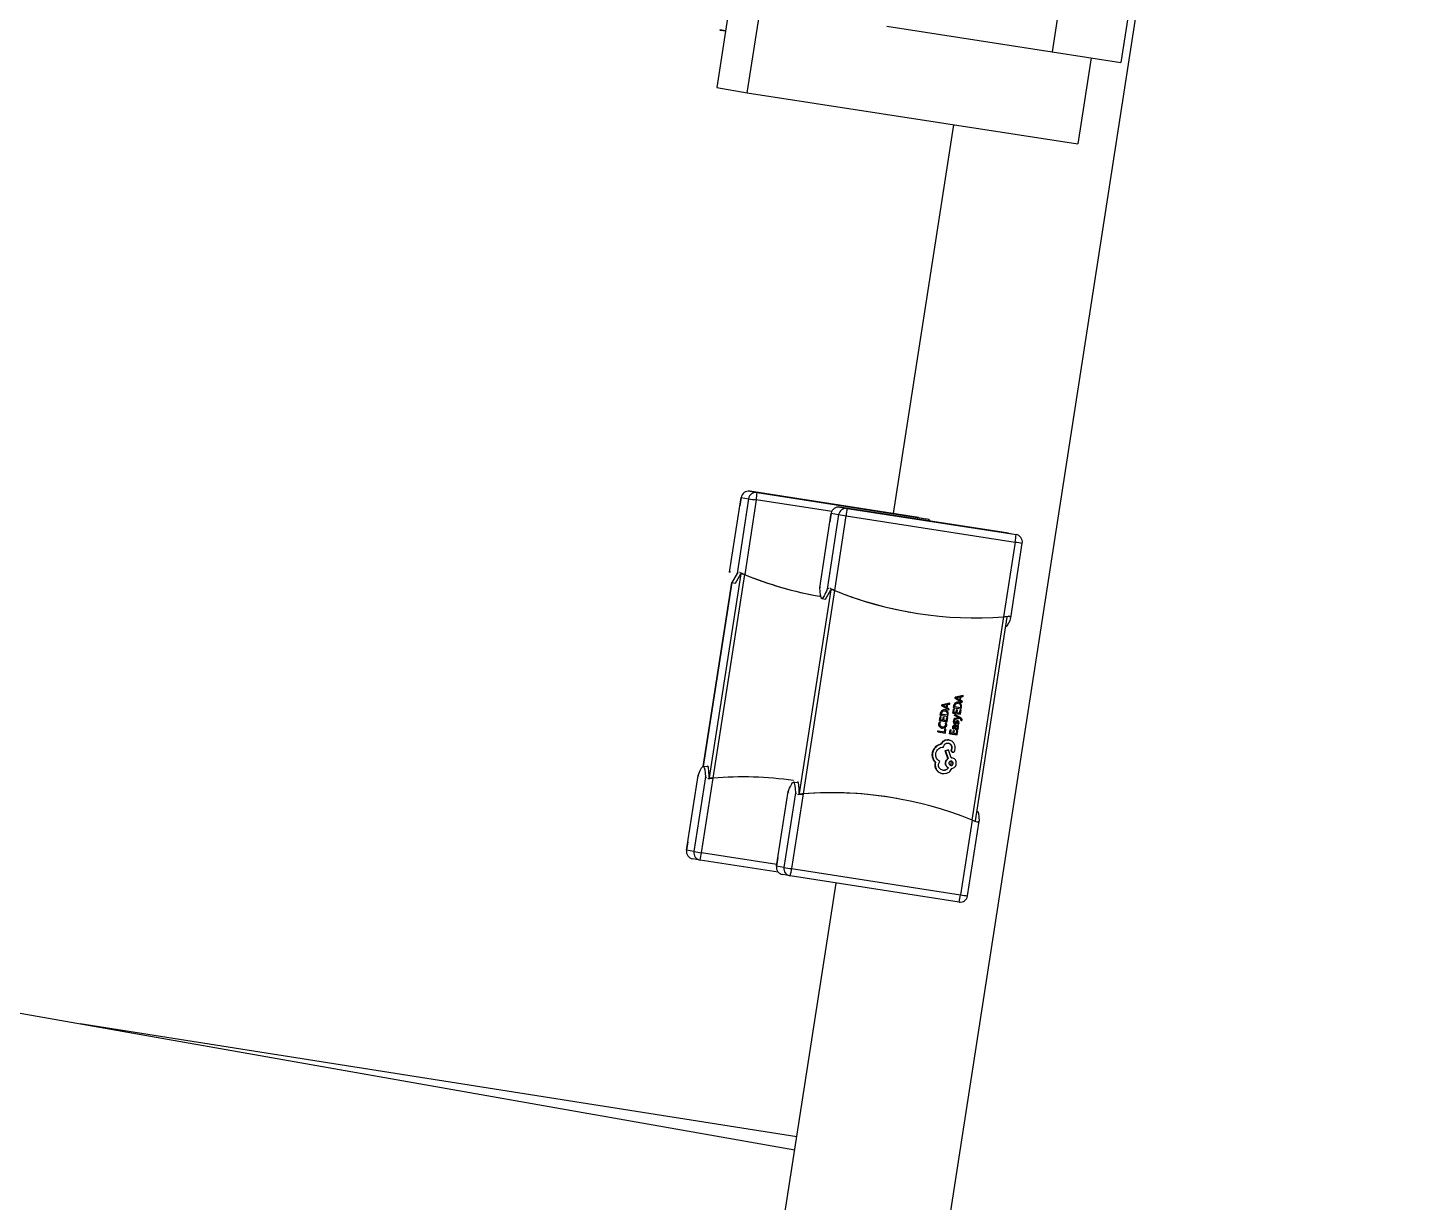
# Model space of a CAD drawing. Header units: millimetres. Extents: x -294 to 2792, y 5 to 1659.
# Drawn here: x -182.676 to -181.926, y 559.644 to 560.275 of the extents above; entities that cross this region are included whole.
import ezdxf

# ---------------------------------------------------------------- set-up
doc = ezdxf.new("R2010")
doc.units = ezdxf.units.MM
doc.layers.get('0').update_dxf_attribs({"lineweight": 18})

msp = doc.modelspace()

# ---------------------------------------------------------------- linework, layer by layer
at = {"color": 7, "linetype": 'Continuous', "lineweight": 25}
for p, q in [((-181.92598, 561.27813), (-182.37448, 558.38571)), ((-182.2894, 560.2401), (-182.2753, 560.33101)), ((-182.12085, 560.2917), (-182.12545, 560.26206)), ((-182.29974, 560.28253), (-182.30587, 560.243)), ((-182.08396, 560.28604), (-182.08856, 560.2564)), ((-182.30416, 560.27379), (-182.30117, 560.27332)), ((-182.30411, 560.2741), (-182.30112, 560.27364)), ((-182.2143, 560.27583), (-182.12545, 560.26206)), ((-182.12544, 560.26211), (-182.08856, 560.2564)), ((-182.10452, 560.25887), (-182.1117, 560.21255)), ((-182.30587, 560.243), (-182.2894, 560.2401)), ((-182.2894, 560.2401), (-182.1117, 560.21255)), ((-182.21085, 560.01383), (-182.17843, 560.2229)), ((-182.28814, 560.02581), (-182.28415, 560.02511)), ((-182.19731, 560.01174), (-182.28814, 560.02581)), ((-182.29893, 559.98232), (-182.2927, 560.02247)), ((-182.28872, 560.02177), (-182.29494, 559.98161)), ((-182.29271, 560.02248), (-182.2934, 560.01798)), ((-182.2927, 560.02247), (-182.29271, 560.02248)), ((-182.2927, 560.02247), (-182.28872, 560.02177)), ((-182.28459, 560.02113), (-182.29082, 559.98097)), ((-182.24402, 560.01484), (-182.28459, 560.02113)), ((-182.28415, 560.02511), (-182.19333, 560.01103)), ((-182.25049, 559.97378), (-182.24427, 560.01393)), ((-182.24028, 560.01323), (-182.24651, 559.97307)), ((-182.24427, 560.01393), (-182.24499, 560.00933)), ((-182.24427, 560.01393), (-182.24028, 560.01323)), ((-182.24427, 560.01393), (-182.24427, 560.01393)), ((-182.24238, 559.97243), (-182.23616, 560.01259)), ((-182.2397, 560.01727), (-182.23572, 560.01657)), ((-182.14888, 560.00319), (-182.2397, 560.01727)), ((-182.23616, 560.01259), (-182.14533, 559.99851)), ((-182.23572, 560.01657), (-182.14489, 560.00249)), ((-182.19731, 560.01174), (-182.19333, 560.01103)), ((-182.14888, 560.00319), (-182.14489, 560.00249)), ((-182.14533, 559.99851), (-182.15156, 559.95835)), ((-182.14777, 559.95781), (-182.14155, 559.99793)), ((-182.29297, 559.98131), (-182.30993, 559.87189)), ((-182.29091, 559.98099), (-182.30787, 559.87157)), ((-182.29893, 559.98232), (-182.29841, 559.98273)), ((-182.29494, 559.98161), (-182.29775, 559.97669)), ((-182.29577, 559.97638), (-182.29297, 559.98131)), ((-182.29281, 559.98177), (-182.29228, 559.98154)), ((-182.29777, 559.97674), (-182.31312, 559.87778)), ((-182.31311, 559.87785), (-182.29778, 559.97667)), ((-182.29775, 559.97666), (-182.29578, 559.97636)), ((-182.24582, 559.97345), (-182.24651, 559.97307)), ((-182.24453, 559.97277), (-182.24384, 559.973)), ((-182.24437, 559.97323), (-182.24384, 559.973)), ((-182.24453, 559.97277), (-182.2615, 559.86335)), ((-182.24247, 559.97245), (-182.25944, 559.86303)), ((-182.24931, 559.96812), (-182.24734, 559.96782)), ((-182.24734, 559.96784), (-182.24453, 559.97277)), ((-182.20196, 559.96078), (-182.20188, 559.96077)), ((-182.15165, 559.95834), (-182.16861, 559.84897)), ((-182.16672, 559.84864), (-182.14975, 559.95809)), ((-182.17768, 559.91446), (-182.1776, 559.91502)), ((-182.1739, 559.91231), (-182.17768, 559.91446)), ((-182.17768, 559.91446), (-182.17759, 559.91445)), ((-182.1776, 559.91502), (-182.17334, 559.91592)), ((-182.17751, 559.915), (-182.1776, 559.91502)), ((-182.17751, 559.915), (-182.17759, 559.91445)), ((-182.17759, 559.91445), (-182.17382, 559.91229)), ((-182.17326, 559.91591), (-182.17751, 559.915)), ((-182.17675, 559.91466), (-182.17704, 559.91463)), ((-182.17704, 559.91463), (-182.17677, 559.91452)), ((-182.17677, 559.91452), (-182.17519, 559.91366)), ((-182.17499, 559.91501), (-182.17675, 559.91466)), ((-182.17507, 559.91502), (-182.17528, 559.91367)), ((-182.17519, 559.91366), (-182.17499, 559.91501)), ((-182.17477, 559.91342), (-182.17451, 559.9151)), ((-182.17373, 559.91286), (-182.17477, 559.91342)), ((-182.17451, 559.9151), (-182.17334, 559.91534)), ((-182.17326, 559.91591), (-182.17334, 559.91592)), ((-182.17334, 559.91534), (-182.17326, 559.91591)), ((-183.60767, 559.90867), (-182.26389, 559.67173)), ((-182.18561, 559.90539), (-182.18543, 559.90653)), ((-182.18553, 559.90537), (-182.18561, 559.90539)), ((-182.18535, 559.90652), (-182.18553, 559.90537)), ((-182.18543, 559.90653), (-182.18467, 559.90797)), ((-182.18535, 559.90652), (-182.18543, 559.90653)), ((-182.18458, 559.90796), (-182.18535, 559.90652)), ((-182.18197, 559.90536), (-182.18507, 559.90584)), ((-182.18498, 559.90582), (-182.18489, 559.90643)), ((-182.18189, 559.90534), (-182.18498, 559.90582)), ((-182.18489, 559.90643), (-182.18433, 559.90753)), ((-182.18483, 559.91041), (-182.18475, 559.91097)), ((-182.18105, 559.90826), (-182.18483, 559.91041)), ((-182.18483, 559.91041), (-182.18475, 559.9104)), ((-182.18475, 559.91097), (-182.18049, 559.91188)), ((-182.18466, 559.91095), (-182.18475, 559.91097)), ((-182.18466, 559.91095), (-182.18475, 559.9104)), ((-182.18475, 559.9104), (-182.18097, 559.90825)), ((-182.18458, 559.90796), (-182.18467, 559.90797)), ((-182.18041, 559.91186), (-182.18466, 559.91095)), ((-182.18433, 559.90753), (-182.18313, 559.90779)), ((-182.1839, 559.91061), (-182.18419, 559.91058)), ((-182.18419, 559.91058), (-182.18392, 559.91047)), ((-182.18392, 559.91047), (-182.18235, 559.90961)), ((-182.18214, 559.91096), (-182.1839, 559.91061)), ((-182.18322, 559.90781), (-182.18212, 559.9072)), ((-182.18306, 559.90834), (-182.18315, 559.90836)), ((-182.18313, 559.90779), (-182.18203, 559.90718)), ((-182.18222, 559.91097), (-182.18243, 559.90963)), ((-182.18235, 559.90961), (-182.18214, 559.91096)), ((-182.18203, 559.90718), (-182.18212, 559.9072)), ((-182.18212, 559.9072), (-182.18188, 559.90594)), ((-182.18203, 559.90718), (-182.1818, 559.90592)), ((-182.18188, 559.90594), (-182.18197, 559.90536)), ((-182.18192, 559.90938), (-182.18166, 559.91105)), ((-182.18088, 559.90882), (-182.18192, 559.90938)), ((-182.1818, 559.90592), (-182.18189, 559.90534)), ((-182.1818, 559.90592), (-182.18188, 559.90594)), ((-182.18166, 559.91105), (-182.1805, 559.91129)), ((-182.18151, 559.90475), (-182.18134, 559.90586)), ((-182.18097, 559.90825), (-182.18105, 559.90826)), ((-182.18097, 559.90825), (-182.18088, 559.90882)), ((-182.1805, 559.91129), (-182.18041, 559.91186)), ((-182.18041, 559.91186), (-182.18049, 559.91188)), ((-182.17891, 559.90651), (-182.17859, 559.90858)), ((-182.17883, 559.9065), (-182.17891, 559.90651)), ((-182.17851, 559.90857), (-182.17883, 559.9065)), ((-182.17883, 559.9065), (-182.17481, 559.90588)), ((-182.17859, 559.90858), (-182.17813, 559.90851)), ((-182.17851, 559.90857), (-182.17859, 559.90858)), ((-182.17804, 559.9085), (-182.17851, 559.90857)), ((-182.17846, 559.90943), (-182.17828, 559.91058)), ((-182.17837, 559.90942), (-182.17846, 559.90943)), ((-182.1782, 559.91057), (-182.17837, 559.90942)), ((-182.17837, 559.90942), (-182.17436, 559.9088)), ((-182.17837, 559.90696), (-182.17709, 559.90676)), ((-182.17828, 559.91058), (-182.17752, 559.91202)), ((-182.1782, 559.91057), (-182.17828, 559.91058)), ((-182.17828, 559.90694), (-182.17804, 559.9085)), ((-182.177, 559.90675), (-182.17828, 559.90694)), ((-182.17743, 559.912), (-182.1782, 559.91057)), ((-182.17804, 559.9085), (-182.17813, 559.90851)), ((-182.17793, 559.90527), (-182.17785, 559.90579)), ((-182.17482, 559.9094), (-182.17792, 559.90988)), ((-182.17776, 559.90578), (-182.17785, 559.90579)), ((-182.17776, 559.90578), (-182.17784, 559.90526)), ((-182.17783, 559.90987), (-182.17774, 559.91047)), ((-182.17474, 559.90939), (-182.17783, 559.90987)), ((-182.17466, 559.90396), (-182.17776, 559.90578)), ((-182.17774, 559.91047), (-182.17718, 559.91157)), ((-182.17743, 559.912), (-182.17752, 559.91202)), ((-182.17718, 559.91157), (-182.17598, 559.91184)), ((-182.17709, 559.90676), (-182.17686, 559.9082)), ((-182.177, 559.90675), (-182.17709, 559.90676)), ((-182.17678, 559.90818), (-182.177, 559.90675)), ((-182.17686, 559.9082), (-182.1764, 559.90813)), ((-182.17678, 559.90818), (-182.17686, 559.9082)), ((-182.17632, 559.90811), (-182.17678, 559.90818)), ((-182.17663, 559.90669), (-182.17528, 559.90648)), ((-182.17654, 559.90667), (-182.17632, 559.90811)), ((-182.17519, 559.90646), (-182.17654, 559.90667)), ((-182.17632, 559.90811), (-182.1764, 559.90813)), ((-182.17607, 559.91186), (-182.17497, 559.91124)), ((-182.17591, 559.91239), (-182.176, 559.9124)), ((-182.17598, 559.91184), (-182.17488, 559.91123)), ((-182.17528, 559.90648), (-182.17502, 559.90812)), ((-182.17528, 559.90648), (-182.17519, 559.90646)), ((-182.17493, 559.90811), (-182.17519, 559.90646)), ((-182.17502, 559.90812), (-182.17456, 559.90805)), ((-182.17493, 559.90811), (-182.17502, 559.90812)), ((-182.17488, 559.91123), (-182.17497, 559.91124)), ((-182.17497, 559.91124), (-182.17473, 559.90998)), ((-182.17448, 559.90804), (-182.17493, 559.90811)), ((-182.17488, 559.91123), (-182.17465, 559.90997)), ((-182.17473, 559.90998), (-182.17482, 559.9094)), ((-182.17482, 559.9094), (-182.17474, 559.90939)), ((-182.17481, 559.90588), (-182.17448, 559.90804)), ((-182.17465, 559.90997), (-182.17474, 559.90939)), ((-182.17465, 559.90997), (-182.17473, 559.90998)), ((-182.17448, 559.90804), (-182.17456, 559.90805)), ((-182.17436, 559.9088), (-182.17419, 559.9099)), ((-182.17382, 559.91229), (-182.1739, 559.91231)), ((-182.17382, 559.91229), (-182.17373, 559.91286)), ((-182.1864, 559.90072), (-182.18609, 559.90165)), ((-182.18632, 559.9007), (-182.1864, 559.90072)), ((-182.18601, 559.90163), (-182.18632, 559.9007)), ((-182.18609, 559.90165), (-182.18555, 559.90156)), ((-182.18601, 559.90163), (-182.18609, 559.90165)), ((-182.18606, 559.90247), (-182.18574, 559.90454)), ((-182.18598, 559.90245), (-182.18606, 559.90247)), ((-182.18596, 559.89914), (-182.18604, 559.89915)), ((-182.18546, 559.90155), (-182.18601, 559.90163)), ((-182.18566, 559.90452), (-182.18598, 559.90245)), ((-182.18598, 559.90245), (-182.18196, 559.90183)), ((-182.18585, 559.90064), (-182.18546, 559.90155)), ((-182.18557, 559.89947), (-182.18585, 559.90064)), ((-182.18574, 559.90454), (-182.18528, 559.90447)), ((-182.18566, 559.90452), (-182.18574, 559.90454)), ((-182.1852, 559.90445), (-182.18566, 559.90452)), ((-182.18443, 559.89886), (-182.18557, 559.89947)), ((-182.18546, 559.90155), (-182.18555, 559.90156)), ((-182.18553, 559.90537), (-182.18151, 559.90475)), ((-182.18552, 559.90291), (-182.18424, 559.90271)), ((-182.18544, 559.9029), (-182.1852, 559.90445)), ((-182.18415, 559.9027), (-182.18544, 559.9029)), ((-182.1852, 559.90445), (-182.18528, 559.90447)), ((-182.18449, 559.89831), (-182.18457, 559.89833)), ((-182.18452, 559.89888), (-182.18331, 559.8991)), ((-182.18449, 559.89831), (-182.18295, 559.89861)), ((-182.18323, 559.89908), (-182.18443, 559.89886)), ((-182.18424, 559.90271), (-182.18401, 559.90415)), ((-182.18415, 559.9027), (-182.18424, 559.90271)), ((-182.18393, 559.90414), (-182.18415, 559.9027)), ((-182.18401, 559.90415), (-182.18355, 559.90408)), ((-182.18393, 559.90414), (-182.18401, 559.90415)), ((-182.18347, 559.90407), (-182.18393, 559.90414)), ((-182.18378, 559.90264), (-182.18243, 559.90243)), ((-182.18369, 559.90263), (-182.18347, 559.90407)), ((-182.18234, 559.90242), (-182.18369, 559.90263)), ((-182.18347, 559.90407), (-182.18355, 559.90408)), ((-182.18337, 559.89634), (-182.18312, 559.89794)), ((-182.18331, 559.8991), (-182.18273, 559.90006)), ((-182.18323, 559.89908), (-182.18331, 559.8991)), ((-182.18304, 559.89792), (-182.18329, 559.89632)), ((-182.18264, 559.90005), (-182.18323, 559.89908)), ((-182.18312, 559.89794), (-182.18267, 559.89787)), ((-182.18304, 559.89792), (-182.18312, 559.89794)), ((-182.18258, 559.89785), (-182.18304, 559.89792)), ((-182.18295, 559.89861), (-182.18219, 559.8999)), ((-182.18284, 559.90114), (-182.18234, 559.90107)), ((-182.18273, 559.90006), (-182.18284, 559.90114)), ((-182.18284, 559.90114), (-182.18275, 559.90113)), ((-182.18275, 559.90113), (-182.18264, 559.90005)), ((-182.18225, 559.90105), (-182.18275, 559.90113)), ((-182.18243, 559.90243), (-182.18217, 559.90408)), ((-182.18243, 559.90243), (-182.18234, 559.90242)), ((-182.18209, 559.90406), (-182.18234, 559.90242)), ((-182.18225, 559.90105), (-182.18234, 559.90107)), ((-182.18219, 559.8999), (-182.18225, 559.90105)), ((-182.18217, 559.90408), (-182.18171, 559.90401)), ((-182.18209, 559.90406), (-182.18217, 559.90408)), ((-182.18163, 559.90399), (-182.18209, 559.90406)), ((-182.18197, 559.90536), (-182.18189, 559.90534)), ((-182.18196, 559.90183), (-182.18163, 559.90399)), ((-182.18163, 559.90399), (-182.18171, 559.90401)), ((-182.17884, 559.8981), (-182.17895, 559.89913)), ((-182.17886, 559.89911), (-182.17895, 559.89913)), ((-182.17875, 559.89808), (-182.17884, 559.8981)), ((-182.17875, 559.89808), (-182.17826, 559.89801)), ((-182.17851, 559.90197), (-182.17828, 559.90263)), ((-182.17841, 559.90114), (-182.17851, 559.90197)), ((-182.17842, 559.90195), (-182.17851, 559.90197)), ((-182.17819, 559.90261), (-182.17842, 559.90195)), ((-182.17842, 559.90195), (-182.17832, 559.90112)), ((-182.17784, 559.90072), (-182.17841, 559.90114)), ((-182.17832, 559.90112), (-182.17841, 559.90114)), ((-182.17832, 559.90112), (-182.17776, 559.9007)), ((-182.17828, 559.90304), (-182.17819, 559.9036)), ((-182.17819, 559.90302), (-182.17828, 559.90304)), ((-182.17828, 559.90263), (-182.17779, 559.90255)), ((-182.17819, 559.90261), (-182.17828, 559.90263)), ((-182.17819, 559.9036), (-182.17592, 559.90402)), ((-182.17819, 559.90302), (-182.17515, 559.9037)), ((-182.1781, 559.90358), (-182.17819, 559.9036)), ((-182.1781, 559.90358), (-182.17819, 559.90302)), ((-182.1777, 559.90254), (-182.17819, 559.90261)), ((-182.17583, 559.904), (-182.1781, 559.90358)), ((-182.17802, 559.90184), (-182.1777, 559.90254)), ((-182.17798, 559.90143), (-182.17802, 559.90184)), ((-182.17589, 559.90415), (-182.17793, 559.90527)), ((-182.17784, 559.90526), (-182.17793, 559.90527)), ((-182.17784, 559.90526), (-182.17581, 559.90414)), ((-182.17776, 559.9007), (-182.17784, 559.90072)), ((-182.17772, 559.90123), (-182.17781, 559.90124)), ((-182.1777, 559.90254), (-182.17779, 559.90255)), ((-182.17777, 559.89862), (-182.17776, 559.89949)), ((-182.17768, 559.8986), (-182.17777, 559.89862)), ((-182.17776, 559.9007), (-182.17728, 559.90078)), ((-182.1777, 559.9), (-182.17586, 559.89971)), ((-182.17762, 559.89998), (-182.1777, 559.9)), ((-182.17767, 559.89947), (-182.17768, 559.8986)), ((-182.17577, 559.89969), (-182.17762, 559.89998)), ((-182.17753, 559.90131), (-182.1772, 559.90176)), ((-182.17744, 559.9013), (-182.17753, 559.90131)), ((-182.17712, 559.90175), (-182.17744, 559.9013)), ((-182.1773, 559.89873), (-182.17729, 559.89941)), ((-182.17729, 559.89941), (-182.17701, 559.89937)), ((-182.17728, 559.90078), (-182.17681, 559.90134)), ((-182.1772, 559.90176), (-182.17673, 559.90236)), ((-182.17712, 559.90175), (-182.1772, 559.90176)), ((-182.17664, 559.90234), (-182.17712, 559.90175)), ((-182.17681, 559.90134), (-182.17647, 559.90182)), ((-182.17673, 559.90236), (-182.17623, 559.90245)), ((-182.17664, 559.90234), (-182.17673, 559.90236)), ((-182.17614, 559.90244), (-182.17664, 559.90234)), ((-182.1765, 559.89812), (-182.17659, 559.89813)), ((-182.17647, 559.90182), (-182.17655, 559.90184)), ((-182.17646, 559.89906), (-182.17655, 559.89908)), ((-182.17631, 559.89848), (-182.1764, 559.8985)), ((-182.17637, 559.90049), (-182.17597, 559.90127)), ((-182.17628, 559.90047), (-182.17637, 559.90049)), ((-182.17588, 559.90126), (-182.17628, 559.90047)), ((-182.17628, 559.90047), (-182.17576, 559.90039)), ((-182.17614, 559.90244), (-182.17623, 559.90245)), ((-182.17557, 559.90202), (-182.17614, 559.90244)), ((-182.17592, 559.90402), (-182.17567, 559.90405)), ((-182.17567, 559.90405), (-182.17589, 559.90415)), ((-182.17581, 559.90414), (-182.17589, 559.90415)), ((-182.17577, 559.89969), (-182.17586, 559.89971)), ((-182.17585, 559.89919), (-182.17577, 559.89969)), ((-182.17558, 559.90404), (-182.17583, 559.904)), ((-182.17558, 559.90404), (-182.17581, 559.90414)), ((-182.17576, 559.90039), (-182.17548, 559.90114)), ((-182.17567, 559.90405), (-182.17558, 559.90404)), ((-182.17548, 559.90114), (-182.17557, 559.90202)), ((-182.17475, 559.90342), (-182.17524, 559.90372)), ((-182.17515, 559.9037), (-182.17467, 559.9034)), ((-182.17443, 559.90284), (-182.17475, 559.90342)), ((-182.17467, 559.9034), (-182.17475, 559.90342)), ((-182.17467, 559.9034), (-182.17434, 559.90282)), ((-182.17453, 559.90256), (-182.17443, 559.90284)), ((-182.17445, 559.90255), (-182.17453, 559.90256)), ((-182.17434, 559.90282), (-182.17445, 559.90255)), ((-182.17445, 559.90255), (-182.174, 559.90248)), ((-182.17434, 559.90282), (-182.17443, 559.90284)), ((-182.174, 559.90248), (-182.17391, 559.9028)), ((-182.18701, 559.89637), (-182.18693, 559.89689)), ((-182.18692, 559.89635), (-182.18701, 559.89637)), ((-182.18693, 559.89689), (-182.18337, 559.89634)), ((-182.18684, 559.89687), (-182.18693, 559.89689)), ((-182.18684, 559.89687), (-182.18692, 559.89635)), ((-182.18692, 559.89635), (-182.18291, 559.89573)), ((-182.18329, 559.89632), (-182.18684, 559.89687)), ((-182.18337, 559.89634), (-182.18329, 559.89632)), ((-182.18291, 559.89573), (-182.18258, 559.89785)), ((-182.18258, 559.89785), (-182.18267, 559.89787)), ((-182.18112, 559.89208), (-182.18103, 559.89207)), ((-182.18064, 559.89538), (-182.18032, 559.89745)), ((-182.18055, 559.89537), (-182.18064, 559.89538)), ((-182.18023, 559.89744), (-182.18055, 559.89537)), ((-182.18055, 559.89537), (-182.17654, 559.89474)), ((-182.18032, 559.89745), (-182.17986, 559.89738)), ((-182.18023, 559.89744), (-182.18032, 559.89745)), ((-182.17977, 559.89736), (-182.18023, 559.89744)), ((-182.1801, 559.89583), (-182.17881, 559.89563)), ((-182.18001, 559.89581), (-182.17977, 559.89736)), ((-182.17873, 559.89561), (-182.18001, 559.89581)), ((-182.17977, 559.89736), (-182.17986, 559.89738)), ((-182.17881, 559.89563), (-182.17859, 559.89707)), ((-182.17873, 559.89561), (-182.17881, 559.89563)), ((-182.1785, 559.89705), (-182.17873, 559.89561)), ((-182.17859, 559.89707), (-182.17813, 559.897)), ((-182.1785, 559.89705), (-182.17859, 559.89707)), ((-182.17804, 559.89698), (-182.1785, 559.89705)), ((-182.17835, 559.89556), (-182.177, 559.89535)), ((-182.17827, 559.89554), (-182.17804, 559.89698)), ((-182.17691, 559.89533), (-182.17827, 559.89554)), ((-182.17804, 559.89698), (-182.17813, 559.897)), ((-182.17734, 559.89764), (-182.17725, 559.89763)), ((-182.177, 559.89535), (-182.17675, 559.89699)), ((-182.177, 559.89535), (-182.17691, 559.89533)), ((-182.1769, 559.89751), (-182.17698, 559.89752)), ((-182.17666, 559.89698), (-182.17691, 559.89533)), ((-182.17675, 559.89699), (-182.17629, 559.89692)), ((-182.17666, 559.89698), (-182.17675, 559.89699)), ((-182.1762, 559.89691), (-182.17666, 559.89698)), ((-182.17654, 559.89474), (-182.1762, 559.89691)), ((-182.1762, 559.89691), (-182.17629, 559.89692)), ((-182.18979, 559.88497), (-182.18988, 559.88498)), ((-182.18779, 559.88864), (-182.1877, 559.88863)), ((-182.18521, 559.88982), (-182.1853, 559.88983)), ((-182.18389, 559.88818), (-182.18385, 559.88841)), ((-182.18294, 559.88616), (-182.18129, 559.88681)), ((-182.18154, 559.88202), (-182.18294, 559.88616)), ((-182.18286, 559.88615), (-182.18294, 559.88616)), ((-182.18121, 559.8868), (-182.18286, 559.88615)), ((-182.18286, 559.88615), (-182.18145, 559.88201)), ((-182.18121, 559.8868), (-182.18129, 559.88681)), ((-182.17971, 559.88247), (-182.18121, 559.8868)), ((-182.17971, 559.88645), (-182.17966, 559.88662)), ((-182.17962, 559.88644), (-182.17971, 559.88645)), ((-182.17966, 559.88662), (-182.17946, 559.88791)), ((-182.17957, 559.8866), (-182.17966, 559.88662)), ((-182.17957, 559.8866), (-182.17962, 559.88644)), ((-182.17937, 559.88789), (-182.17957, 559.8866)), ((-182.17937, 559.88789), (-182.17946, 559.88791)), ((-182.17786, 559.88611), (-182.1776, 559.88779)), ((-182.31111, 559.87754), (-182.31309, 559.87785)), ((-182.18824, 559.87993), (-182.1893, 559.88138)), ((-182.18921, 559.88137), (-182.1893, 559.88138)), ((-182.18921, 559.88137), (-182.18815, 559.87992)), ((-182.18839, 559.87928), (-182.18824, 559.87993)), ((-182.18831, 559.87927), (-182.18839, 559.87928)), ((-182.18815, 559.87992), (-182.18831, 559.87927)), ((-182.18815, 559.87992), (-182.18824, 559.87993)), ((-182.18745, 559.87577), (-182.18753, 559.87578)), ((-182.18659, 559.87903), (-182.18593, 559.88048)), ((-182.17976, 559.88067), (-182.18011, 559.87844)), ((-182.1798, 559.88249), (-182.17951, 559.88244)), ((-182.17943, 559.88243), (-182.17971, 559.88247)), ((-182.17943, 559.88243), (-182.17951, 559.88244)), ((-182.17873, 559.87936), (-182.17882, 559.87938)), ((-182.32212, 559.83274), (-182.3159, 559.8729)), ((-182.31191, 559.8722), (-182.31814, 559.83204)), ((-182.31553, 559.87236), (-182.3159, 559.8729)), ((-182.31401, 559.8314), (-182.30779, 559.87155)), ((-182.30935, 559.87145), (-182.30992, 559.8714)), ((-182.26268, 559.869), (-182.26465, 559.86931)), ((-182.1844, 559.87392), (-182.18449, 559.87393)), ((-182.27369, 559.8242), (-182.26746, 559.86436)), ((-182.26347, 559.86366), (-182.2697, 559.8235)), ((-182.25935, 559.86301), (-182.26558, 559.82286)), ((-182.26347, 559.86366), (-182.26293, 559.86308)), ((-182.26091, 559.86291), (-182.26149, 559.86286)), ((-182.20903, 559.8606), (-182.20912, 559.86061)), ((-182.16852, 559.84893), (-182.17475, 559.80878)), ((-182.17097, 559.80819), (-182.16475, 559.84831)), ((-182.32143, 559.83723), (-182.32213, 559.83274)), ((-182.32213, 559.83274), (-182.32212, 559.83274)), ((-182.31814, 559.83204), (-182.32212, 559.83274)), ((-182.27355, 559.82512), (-182.31401, 559.8314)), ((-182.3148, 559.82747), (-182.31879, 559.82818)), ((-182.27275, 559.82096), (-182.3148, 559.82747)), ((-182.27298, 559.82881), (-182.27369, 559.8242)), ((-182.2697, 559.8235), (-182.27369, 559.8242)), ((-182.27369, 559.8242), (-182.27369, 559.8242)), ((-182.26558, 559.82286), (-182.17475, 559.80878)), ((-182.26636, 559.81893), (-182.27035, 559.81964)), ((-182.17554, 559.80485), (-182.26636, 559.81893)), ((-182.31036, 559.37203), (-182.24166, 559.8151)), ((-182.64821, 559.7395), (-182.2628, 559.67877))]:
    msp.add_line(p, q, dxfattribs=at)
for points in [[(-182.17692, 559.89934), (-182.17667, 559.89921), (-182.17655, 559.89908)], [(-182.16593, 559.854), (-182.16592, 559.854), (-182.16547, 559.85358), (-182.16512, 559.8525), (-182.16488, 559.85075), (-182.16475, 559.84835)]]:
    msp.add_lwpolyline(points, dxfattribs=at)
for centre, radius, start, end in [((-182.28875, 560.02186), 0.004, 81.18584, 171.18584), ((-182.28476, 560.02116), 0.004, 81.21631, 171.21319), ((-182.0896, 561.28533), 1.27915, 261.04459, 261.23147), ((-182.30711, 560.02563), 0.02296, 348.69583, 358.70984), ((-182.24032, 560.01332), 0.004, 81.18584, 171.18584), ((-182.23633, 560.01262), 0.004, 81.21631, 171.21319), ((-182.04116, 561.27679), 1.27915, 261.04459, 261.23147), ((-182.25867, 560.01709), 0.02296, 348.69583, 358.70984), ((-182.19673, 560.01068), 0.00342, 350.1539, 5.98772), ((-182.19394, 560.00708), 0.004, 41.18652, 81.18586), ((-182.16784, 560.00301), 0.02296, 348.69583, 358.70984), ((-181.99102, 560.98742), 1.00088, 261.13099, 261.34989), ((-182.1455, 559.99854), 0.004, 351.18587, 81.18587), ((-182.21574, 560.16591), 0.19962, 247.87837, 259.99991), ((-182.21565, 560.1659), 0.19962, 247.87837, 259.99991), ((-182.1673, 560.15737), 0.19962, 247.87837, 259.99991), ((-182.16721, 560.15735), 0.19962, 247.87837, 274.49794), ((-182.15521, 559.95871), 0.00749, 308.11439, 352.75203), ((-182.17993, 559.87955), 0.00113, 351.09102, 78.55124), ((-182.29213, 559.67254), 0.19963, 82.05136, 94.49776), ((-182.24378, 559.66402), 0.19962, 80.00017, 94.4978), ((-182.2437, 559.66401), 0.19962, 67.87837, 94.49794), ((-182.31817, 559.83213), 0.004, 171.18587, 261.18587), ((-182.31419, 559.83142), 0.004, 171.15773, 261.16079), ((-182.11902, 561.0956), 1.27915, 261.04459, 261.23147), ((-182.33668, 559.8339), 0.02281, 343.63292, 353.69567), ((-182.26974, 559.82359), 0.004, 171.18587, 261.18587), ((-182.26575, 559.82288), 0.004, 171.15773, 261.16079), ((-182.07058, 561.08706), 1.27915, 261.04459, 261.23147), ((-182.28825, 559.82536), 0.02281, 343.63292, 353.69567), ((-182.19742, 559.81128), 0.02281, 343.63292, 353.69567), ((-182.17492, 559.80881), 0.004, 261.18584, 351.18584), ((-182.02044, 560.79769), 1.00088, 261.13099, 261.34989)]:
    msp.add_arc(centre, radius, start, end, dxfattribs=at)
for points in [[(-182.29494, 559.98161), (-182.29489, 559.98169), (-182.29479, 559.98183), (-182.29443, 559.98194), (-182.29425, 559.98199)], [(-182.29228, 559.98154), (-182.29237, 559.98153), (-182.29256, 559.9815), (-182.29277, 559.98145), (-182.29292, 559.98138), (-182.29295, 559.98133), (-182.29297, 559.98131)], [(-182.24998, 559.97419), (-182.25013, 559.97413), (-182.25043, 559.97401), (-182.25047, 559.97385), (-182.25049, 559.97378)], [(-182.24651, 559.97307), (-182.24758, 559.97054), (-182.24973, 559.96548), (-182.25024, 559.97101), (-182.25049, 559.97378)], [(-182.18103, 559.89207), (-182.18079, 559.89202), (-182.18029, 559.89191), (-182.17961, 559.89159), (-182.17898, 559.89116), (-182.17865, 559.89078), (-182.17848, 559.89059)], [(-182.3159, 559.8729), (-182.31482, 559.87543), (-182.31267, 559.8805), (-182.31216, 559.87496), (-182.31191, 559.8722)], [(-182.17873, 559.87936), (-182.17873, 559.87951), (-182.17872, 559.87981), (-182.17892, 559.88022), (-182.17925, 559.88052), (-182.17967, 559.88068), (-182.18012, 559.88066), (-182.18053, 559.88047), (-182.18084, 559.88014), (-182.18092, 559.87985), (-182.18096, 559.87971)], [(-182.31137, 559.87162), (-182.31152, 559.87173), (-182.31183, 559.87194), (-182.31188, 559.87211), (-182.31191, 559.8722)], [(-182.30993, 559.87189), (-182.30993, 559.87186), (-182.30991, 559.8718), (-182.30979, 559.8717), (-182.30961, 559.87158), (-182.30943, 559.8715), (-182.30935, 559.87145)], [(-182.26746, 559.86436), (-182.26638, 559.86689), (-182.26423, 559.87196), (-182.26373, 559.86642), (-182.26347, 559.86366)], [(-182.1811, 559.87464), (-182.18162, 559.87437), (-182.18265, 559.87382), (-182.18382, 559.87389), (-182.1844, 559.87392)], [(-182.26746, 559.86436), (-182.26746, 559.86428), (-182.26747, 559.86412), (-182.26722, 559.86392), (-182.26709, 559.86381)]]:
    msp.add_open_spline(points, degree=3, dxfattribs=at)
for points, knots in [([(-182.29082, 559.98097), (-182.29126, 559.98115), (-182.29214, 559.98151), (-182.29303, 559.98188), (-182.29345, 559.98205), (-182.29353, 559.98208)], [0, 0, 0, 0, 0.001308463, 0.00261737, 0.002929484, 0.002929484, 0.002929484, 0.002929484]), ([(-182.29228, 559.98154), (-182.2921, 559.98147), (-182.29175, 559.98133), (-182.29125, 559.98113), (-182.29097, 559.98101), (-182.29091, 559.98099)], [0, 0, 0, 0, 0.000642398, 0.001284373, 0.001478257, 0.001478257, 0.001478257, 0.001478257]), ([(-182.24238, 559.97243), (-182.24282, 559.97261), (-182.2437, 559.97297), (-182.2446, 559.97334), (-182.24501, 559.97351), (-182.24509, 559.97354)], [0, 0, 0, 0, 0.001308463, 0.00261737, 0.002929484, 0.002929484, 0.002929484, 0.002929484]), ([(-182.24384, 559.973), (-182.24367, 559.97293), (-182.24331, 559.97279), (-182.24281, 559.97259), (-182.24254, 559.97247), (-182.24247, 559.97245)], [0, 0, 0, 0, 0.000642385, 0.001284346, 0.001478357, 0.001478357, 0.001478357, 0.001478357]), ([(-182.15156, 559.95835), (-182.15109, 559.95839), (-182.15015, 559.95847), (-182.14923, 559.95855), (-182.14882, 559.9586), (-182.14874, 559.95861)], [0, 0, 0, 0, 0.001264849, 0.002530127, 0.002831837, 0.002831837, 0.002831837, 0.002831837]), ([(-182.14778, 559.95777), (-182.14779, 559.95788), (-182.14781, 559.9581), (-182.14827, 559.95841), (-182.14862, 559.95857), (-182.14869, 559.9586)], [0, 0, 0, 0, 0.000600958, 0.001202119, 0.001345469, 0.001345469, 0.001345469, 0.001345469]), ([(-182.18467, 559.90797), (-182.18444, 559.90811), (-182.18397, 559.90839), (-182.18343, 559.90837), (-182.18315, 559.90836)], [0, 0, 0, 0, 0.000796324, 0.001634034, 0.001634034, 0.001634034, 0.001634034]), ([(-182.18306, 559.90834), (-182.18334, 559.90835), (-182.18388, 559.90837), (-182.18435, 559.90809), (-182.18458, 559.90796)], [0, 0, 0, 0, 0.00083771, 0.001634034, 0.001634034, 0.001634034, 0.001634034]), ([(-182.18166, 559.9075), (-182.18185, 559.9077), (-182.18223, 559.90812), (-182.18278, 559.90827), (-182.18306, 559.90834)], [0, 0, 0, 0, 0.000824027, 0.001698889, 0.001698889, 0.001698889, 0.001698889]), ([(-182.18134, 559.90586), (-182.18132, 559.90615), (-182.18129, 559.90673), (-182.18154, 559.90725), (-182.18166, 559.9075)], [0, 0, 0, 0, 0.000897569, 0.001733201, 0.001733201, 0.001733201, 0.001733201]), ([(-182.17752, 559.91202), (-182.17729, 559.91215), (-182.17682, 559.91243), (-182.17628, 559.91241), (-182.176, 559.9124)], [0, 0, 0, 0, 0.000796324, 0.001634034, 0.001634034, 0.001634034, 0.001634034]), ([(-182.17591, 559.91239), (-182.17619, 559.9124), (-182.17673, 559.91242), (-182.1772, 559.91214), (-182.17743, 559.912)], [0, 0, 0, 0, 0.00083771, 0.001634034, 0.001634034, 0.001634034, 0.001634034]), ([(-182.17451, 559.91155), (-182.1747, 559.91175), (-182.17508, 559.91216), (-182.17563, 559.91231), (-182.17591, 559.91239)], [0, 0, 0, 0, 0.000824027, 0.001698889, 0.001698889, 0.001698889, 0.001698889]), ([(-182.17419, 559.9099), (-182.17417, 559.9102), (-182.17414, 559.91078), (-182.17439, 559.9113), (-182.17451, 559.91155)], [0, 0, 0, 0, 0.000897569, 0.001733201, 0.001733201, 0.001733201, 0.001733201]), ([(-182.18604, 559.89915), (-182.18617, 559.89939), (-182.18644, 559.89988), (-182.18642, 559.90044), (-182.1864, 559.90072)], [0, 0, 0, 0, 0.000818616, 0.001669027, 0.001669027, 0.001669027, 0.001669027]), ([(-182.18632, 559.9007), (-182.18633, 559.90042), (-182.18635, 559.89987), (-182.18609, 559.89938), (-182.18596, 559.89914)], [0, 0, 0, 0, 0.000850411, 0.001669027, 0.001669027, 0.001669027, 0.001669027]), ([(-182.18457, 559.89833), (-182.18486, 559.89841), (-182.18543, 559.89855), (-182.18584, 559.89896), (-182.18604, 559.89915)], [0, 0, 0, 0, 0.000905729, 0.001743552, 0.001743552, 0.001743552, 0.001743552]), ([(-182.18596, 559.89914), (-182.18576, 559.89894), (-182.18534, 559.89854), (-182.18478, 559.89839), (-182.18449, 559.89831)], [0, 0, 0, 0, 0.000837823, 0.001743552, 0.001743552, 0.001743552, 0.001743552]), ([(-182.17895, 559.89913), (-182.17891, 559.89927), (-182.17885, 559.89948), (-182.17868, 559.8997), (-182.17853, 559.89983), (-182.17836, 559.89992), (-182.17808, 559.90001), (-182.17786, 559.9), (-182.1777, 559.9)], [0, 0, 0, 0, 0.00044897, 0.000648139, 0.000840296, 0.001034475, 0.001239443, 0.001708829, 0.001708829, 0.001708829, 0.001708829]), ([(-182.17886, 559.89911), (-182.17887, 559.89906), (-182.17888, 559.89897), (-182.17889, 559.89883), (-182.17889, 559.89869), (-182.17888, 559.89854), (-182.17886, 559.8984), (-182.17882, 559.89825), (-182.17878, 559.89814), (-182.17875, 559.89808)], [0, 0, 0, 0, 0.000142129, 0.00028427, 0.000426424, 0.000568591, 0.00071077, 0.000852956, 0.001050915, 0.001050915, 0.001050915, 0.001050915]), ([(-182.17762, 559.89998), (-182.17771, 559.89999), (-182.17787, 559.90001), (-182.17814, 559.89999), (-182.17837, 559.89992), (-182.17857, 559.89978), (-182.17869, 559.89963), (-182.17881, 559.8994), (-182.17884, 559.89923), (-182.17886, 559.89911)], [0, 0, 0, 0, 0.000288032, 0.000493097, 0.000824077, 0.000976788, 0.001244415, 0.001383043, 0.00175722, 0.00175722, 0.00175722, 0.00175722]), ([(-182.17826, 559.89801), (-182.17828, 559.89805), (-182.17833, 559.89813), (-182.17838, 559.89825), (-182.17843, 559.89839), (-182.17846, 559.89852), (-182.17848, 559.89866), (-182.17848, 559.89882), (-182.17847, 559.89893), (-182.17846, 559.899)], [0, 0, 0, 0, 0.00013889, 0.0002778, 0.00041673, 0.000555678, 0.000694636, 0.000833595, 0.001037053, 0.001037053, 0.001037053, 0.001037053]), ([(-182.17846, 559.899), (-182.17845, 559.89907), (-182.17843, 559.89917), (-182.17835, 559.89931), (-182.17827, 559.89938), (-182.17815, 559.89945), (-182.17803, 559.89948), (-182.17785, 559.89949), (-182.17774, 559.89948), (-182.17767, 559.89947)], [0, 0, 0, 0, 0.000227028, 0.000306076, 0.000461997, 0.000538059, 0.000735886, 0.000838403, 0.001062118, 0.001062118, 0.001062118, 0.001062118]), ([(-182.17772, 559.90123), (-182.17775, 559.90124), (-182.1778, 559.90125), (-182.17788, 559.90129), (-182.17794, 559.90135), (-182.17796, 559.9014), (-182.17798, 559.90143)], [0, 0, 0, 0, 0.0000851274, 0.0001663381, 0.0002491802, 0.0003388993, 0.0003388993, 0.0003388993, 0.0003388993]), ([(-182.17781, 559.90124), (-182.17776, 559.90124), (-182.17768, 559.90124), (-182.17758, 559.90127), (-182.17754, 559.9013), (-182.17753, 559.90131)], [0, 0, 0, 0, 0.0001586259, 0.0002313339, 0.0003044383, 0.0003044383, 0.0003044383, 0.0003044383]), ([(-182.17698, 559.89752), (-182.1771, 559.89756), (-182.17732, 559.89764), (-182.17758, 559.89789), (-182.17773, 559.89823), (-182.17776, 559.89848), (-182.17777, 559.89862)], [0, 0, 0, 0, 0.000368499, 0.000709021, 0.00106686, 0.001481674, 0.001481674, 0.001481674, 0.001481674]), ([(-182.17744, 559.9013), (-182.17746, 559.90128), (-182.1775, 559.90126), (-182.17759, 559.90122), (-182.17767, 559.90123), (-182.17772, 559.90123)], [0, 0, 0, 0, 0.0000731044, 0.0001458124, 0.0003044383, 0.0003044383, 0.0003044383, 0.0003044383]), ([(-182.17768, 559.8986), (-182.17768, 559.89852), (-182.17768, 559.89838), (-182.17765, 559.8982), (-182.17761, 559.89806), (-182.17754, 559.8979), (-182.17743, 559.89775), (-182.17728, 559.89764), (-182.17712, 559.89755), (-182.17699, 559.89753), (-182.1769, 559.89751)], [0, 0, 0, 0, 0.000245901, 0.000438126, 0.000534121, 0.000690742, 0.000964484, 0.001095815, 0.001227068, 0.001510807, 0.001510807, 0.001510807, 0.001510807]), ([(-182.1772, 559.89821), (-182.17721, 559.89824), (-182.17724, 559.89827), (-182.17726, 559.89834), (-182.17728, 559.8984), (-182.17729, 559.89847), (-182.1773, 559.89854), (-182.1773, 559.89862), (-182.1773, 559.89869), (-182.1773, 559.89873)], [0, 0, 0, 0, 0.0000827079, 0.0001238369, 0.0002061876, 0.0002884579, 0.00032956, 0.0004117842, 0.0005324201, 0.0005324201, 0.0005324201, 0.0005324201]), ([(-182.17686, 559.89802), (-182.17689, 559.89803), (-182.17694, 559.89804), (-182.17701, 559.89806), (-182.17705, 559.89808), (-182.1771, 559.89811), (-182.17713, 559.89814), (-182.17717, 559.89817), (-182.17719, 559.8982), (-182.1772, 559.89821)], [0, 0, 0, 0, 0.0001031706, 0.0001546808, 0.0002062054, 0.0002577455, 0.0003092993, 0.0003350424, 0.0004033746, 0.0004033746, 0.0004033746, 0.0004033746]), ([(-182.17701, 559.89937), (-182.17698, 559.89937), (-182.17692, 559.89936), (-182.17684, 559.89933), (-182.17675, 559.8993), (-182.17667, 559.89926), (-182.1766, 559.8992), (-182.17652, 559.89914), (-182.17648, 559.89909), (-182.17646, 559.89906)], [0, 0, 0, 0, 0.0000898475, 0.0001797149, 0.0002696041, 0.000359514, 0.0004494385, 0.0005478733, 0.0006478991, 0.0006478991, 0.0006478991, 0.0006478991]), ([(-182.17659, 559.89813), (-182.17661, 559.89811), (-182.17668, 559.89807), (-182.1768, 559.89803), (-182.1769, 559.89803), (-182.17694, 559.89804)], [0, 0, 0, 0, 0.0001032152, 0.0002421239, 0.0003855447, 0.0003855447, 0.0003855447, 0.0003855447]), ([(-182.1765, 559.89812), (-182.17651, 559.89811), (-182.17654, 559.89809), (-182.17658, 559.89806), (-182.17663, 559.89804), (-182.17668, 559.89803), (-182.17673, 559.89802), (-182.17679, 559.89802), (-182.17683, 559.89802), (-182.17686, 559.89802)], [0, 0, 0, 0, 0.000050788, 0.0001015912, 0.0001524059, 0.0002032236, 0.0002540348, 0.0003048328, 0.0003822864, 0.0003822864, 0.0003822864, 0.0003822864]), ([(-182.1764, 559.8985), (-182.17641, 559.89846), (-182.17643, 559.89835), (-182.17649, 559.89822), (-182.17656, 559.89816), (-182.17659, 559.89813)], [0, 0, 0, 0, 0.0001206089, 0.0003219798, 0.0004238051, 0.0004238051, 0.0004238051, 0.0004238051]), ([(-182.17626, 559.90193), (-182.17629, 559.90193), (-182.17634, 559.90194), (-182.17642, 559.90192), (-182.17649, 559.90189), (-182.17653, 559.90186), (-182.17655, 559.90184)], [0, 0, 0, 0, 0.0000824954, 0.0001601217, 0.0002377481, 0.0003202441, 0.0003202441, 0.0003202441, 0.0003202441]), ([(-182.17655, 559.89908), (-182.17651, 559.89903), (-182.17644, 559.89892), (-182.17638, 559.89872), (-182.17639, 559.89857), (-182.1764, 559.8985)], [0, 0, 0, 0, 0.0001708875, 0.0004044414, 0.0006267087, 0.0006267087, 0.0006267087, 0.0006267087]), ([(-182.17631, 559.89848), (-182.17631, 559.89846), (-182.17632, 559.89842), (-182.17634, 559.89837), (-182.17636, 559.89831), (-182.17638, 559.89826), (-182.17642, 559.89821), (-182.17645, 559.89816), (-182.17648, 559.89813), (-182.1765, 559.89812)], [0, 0, 0, 0, 0.0000595271, 0.0001190663, 0.0001786205, 0.0002381926, 0.0002977826, 0.0003586005, 0.000420436, 0.000420436, 0.000420436, 0.000420436]), ([(-182.17647, 559.90182), (-182.17645, 559.90184), (-182.17641, 559.90188), (-182.17633, 559.90191), (-182.17625, 559.90192), (-182.1762, 559.90191), (-182.17617, 559.90191)], [0, 0, 0, 0, 0.000082496, 0.0001601225, 0.0002377487, 0.0003202441, 0.0003202441, 0.0003202441, 0.0003202441]), ([(-182.17646, 559.89906), (-182.17644, 559.89904), (-182.17641, 559.899), (-182.17637, 559.89892), (-182.17634, 559.89885), (-182.17631, 559.89876), (-182.1763, 559.89868), (-182.1763, 559.89859), (-182.17631, 559.89852), (-182.17631, 559.89848)], [0, 0, 0, 0, 0.000084118, 0.0001682586, 0.0002524153, 0.000336576, 0.0004207273, 0.0005048589, 0.0006215839, 0.0006215839, 0.0006215839, 0.0006215839]), ([(-182.17597, 559.90127), (-182.17596, 559.90135), (-182.17596, 559.90149), (-182.17601, 559.90168), (-182.17611, 559.90184), (-182.17621, 559.9019), (-182.17626, 559.90193)], [0, 0, 0, 0, 0.0002304088, 0.0004247696, 0.0005994, 0.0007761685, 0.0007761685, 0.0007761685, 0.0007761685]), ([(-182.17625, 559.89766), (-182.17622, 559.89768), (-182.17617, 559.89772), (-182.17611, 559.8978), (-182.17605, 559.89789), (-182.17601, 559.89798), (-182.17597, 559.89807), (-182.17594, 559.89818), (-182.17593, 559.89825), (-182.17592, 559.89829)], [0, 0, 0, 0, 0.0001010239, 0.0002020467, 0.0003030512, 0.0004040269, 0.0005049714, 0.0006158335, 0.0007275316, 0.0007275316, 0.0007275316, 0.0007275316]), ([(-182.17617, 559.90191), (-182.17612, 559.90188), (-182.17602, 559.90182), (-182.17592, 559.90167), (-182.17587, 559.90147), (-182.17588, 559.90133), (-182.17588, 559.90126)], [0, 0, 0, 0, 0.0001767685, 0.0003513988, 0.0005457597, 0.0007761685, 0.0007761685, 0.0007761685, 0.0007761685]), ([(-182.17592, 559.89829), (-182.17591, 559.89834), (-182.1759, 559.89846), (-182.17591, 559.89862), (-182.17595, 559.89878), (-182.17601, 559.89891), (-182.17608, 559.89903), (-182.17614, 559.89909), (-182.17617, 559.89913)], [0, 0, 0, 0, 0.0001746903, 0.0003429694, 0.0004954242, 0.0006459213, 0.0007787114, 0.0009139519, 0.0009139519, 0.0009139519, 0.0009139519]), ([(-182.17391, 559.9028), (-182.17391, 559.90291), (-182.17393, 559.90313), (-182.17408, 559.90344), (-182.17433, 559.90373), (-182.17455, 559.90388), (-182.17466, 559.90396)], [0, 0, 0, 0, 0.000328595, 0.000664968, 0.001038344, 0.001470509, 0.001470509, 0.001470509, 0.001470509]), ([(-182.1853, 559.88983), (-182.18506, 559.89021), (-182.1846, 559.89093), (-182.18359, 559.89171), (-182.1824, 559.89212), (-182.18156, 559.8921), (-182.18112, 559.89208)], [0, 0, 0, 0, 0.001351097, 0.002574005, 0.003788836, 0.00511789, 0.00511789, 0.00511789, 0.00511789]), ([(-182.18103, 559.89207), (-182.18147, 559.89208), (-182.18231, 559.89211), (-182.18351, 559.89169), (-182.18452, 559.89092), (-182.18497, 559.8902), (-182.18521, 559.88982)], [0, 0, 0, 0, 0.001329055, 0.002543885, 0.003766793, 0.00511789, 0.00511789, 0.00511789, 0.00511789]), ([(-182.1776, 559.88779), (-182.17762, 559.88829), (-182.17767, 559.88931), (-182.17821, 559.89016), (-182.17848, 559.89059)], [0, 0, 0, 0, 0.001511493, 0.003038533, 0.003038533, 0.003038533, 0.003038533]), ([(-182.1769, 559.89751), (-182.17684, 559.8975), (-182.17676, 559.89749), (-182.17665, 559.8975), (-182.17658, 559.8975), (-182.17649, 559.89753), (-182.1764, 559.89756), (-182.17632, 559.8976), (-182.17627, 559.89764), (-182.17625, 559.89766)], [0, 0, 0, 0, 0.0001820971, 0.0002274813, 0.0003183544, 0.0004092542, 0.0005001718, 0.0005930851, 0.0006875208, 0.0006875208, 0.0006875208, 0.0006875208]), ([(-182.1893, 559.88138), (-182.18953, 559.88197), (-182.18999, 559.88312), (-182.18991, 559.88437), (-182.18988, 559.88498)], [0, 0, 0, 0, 0.001880791, 0.003737075, 0.003737075, 0.003737075, 0.003737075]), ([(-182.18988, 559.88498), (-182.18969, 559.88568), (-182.18931, 559.88707), (-182.1883, 559.88812), (-182.18779, 559.88864)], [0, 0, 0, 0, 0.002150532, 0.004347639, 0.004347639, 0.004347639, 0.004347639]), ([(-182.18979, 559.88497), (-182.18983, 559.88435), (-182.1899, 559.88311), (-182.18944, 559.88195), (-182.18921, 559.88137)], [0, 0, 0, 0, 0.001856284, 0.003737075, 0.003737075, 0.003737075, 0.003737075]), ([(-182.1877, 559.88863), (-182.18821, 559.8881), (-182.18922, 559.88706), (-182.1896, 559.88566), (-182.18979, 559.88497)], [0, 0, 0, 0, 0.002197107, 0.004347639, 0.004347639, 0.004347639, 0.004347639]), ([(-182.18593, 559.88048), (-182.1863, 559.88072), (-182.187, 559.8812), (-182.18775, 559.88223), (-182.18813, 559.88344), (-182.1881, 559.88429), (-182.18807, 559.88473)], [0, 0, 0, 0, 0.001340766, 0.002563451, 0.003787378, 0.005131539, 0.005131539, 0.005131539, 0.005131539]), ([(-182.18807, 559.88473), (-182.18793, 559.88524), (-182.18766, 559.8862), (-182.18672, 559.88736), (-182.18541, 559.88806), (-182.18441, 559.88814), (-182.18389, 559.88818)], [0, 0, 0, 0, 0.001608785, 0.003017945, 0.004427215, 0.006036291, 0.006036291, 0.006036291, 0.006036291]), ([(-182.18779, 559.88864), (-182.1874, 559.88891), (-182.18664, 559.88945), (-182.18574, 559.88971), (-182.1853, 559.88983)], [0, 0, 0, 0, 0.00142882, 0.002804433, 0.002804433, 0.002804433, 0.002804433]), ([(-182.18521, 559.88982), (-182.18565, 559.88969), (-182.18655, 559.88944), (-182.18731, 559.8889), (-182.1877, 559.88863)], [0, 0, 0, 0, 0.001375613, 0.002804433, 0.002804433, 0.002804433, 0.002804433]), ([(-182.18385, 559.88841), (-182.18376, 559.88872), (-182.18364, 559.88917), (-182.18329, 559.88966), (-182.18299, 559.88994), (-182.18264, 559.89014), (-182.18206, 559.89032), (-182.1816, 559.8903), (-182.18128, 559.89029)], [0, 0, 0, 0, 0.000969106, 0.001393618, 0.001798636, 0.002203654, 0.002628167, 0.003597272, 0.003597272, 0.003597272, 0.003597272]), ([(-182.17946, 559.88791), (-182.17947, 559.88821), (-182.17948, 559.88878), (-182.17986, 559.88954), (-182.18052, 559.89008), (-182.18107, 559.89023), (-182.18136, 559.89031)], [0, 0, 0, 0, 0.00092198, 0.001720738, 0.002522249, 0.003451367, 0.003451367, 0.003451367, 0.003451367]), ([(-182.18128, 559.89029), (-182.18098, 559.89021), (-182.18043, 559.89006), (-182.17977, 559.88952), (-182.1794, 559.88876), (-182.17938, 559.88819), (-182.17937, 559.88789)], [0, 0, 0, 0, 0.000929118, 0.001730628, 0.002529386, 0.003451367, 0.003451367, 0.003451367, 0.003451367]), ([(-182.17896, 559.88543), (-182.17908, 559.88547), (-182.17929, 559.88555), (-182.17954, 559.88579), (-182.17969, 559.8861), (-182.1797, 559.88633), (-182.17971, 559.88645)], [0, 0, 0, 0, 0.000369697, 0.000697611, 0.001025525, 0.001395222, 0.001395222, 0.001395222, 0.001395222]), ([(-182.17962, 559.88644), (-182.17962, 559.88631), (-182.17961, 559.88608), (-182.17946, 559.88577), (-182.17921, 559.88554), (-182.17899, 559.88546), (-182.17888, 559.88541)], [0, 0, 0, 0, 0.000369697, 0.000697611, 0.001025525, 0.001395222, 0.001395222, 0.001395222, 0.001395222]), ([(-182.17888, 559.88541), (-182.17876, 559.88542), (-182.17854, 559.88543), (-182.17824, 559.88557), (-182.178, 559.8858), (-182.17791, 559.886), (-182.17786, 559.88611)], [0, 0, 0, 0, 0.000353022, 0.000669624, 0.000985788, 0.001337634, 0.001337634, 0.001337634, 0.001337634]), ([(-182.30993, 559.87189), (-182.31005, 559.87553), (-182.31017, 559.87919), (-182.31111, 559.87753), (-182.31112, 559.87752)], [0, 0, 0, 0, 0.009186168, 0.009222127, 0.009222127, 0.009222127, 0.009222127]), ([(-182.18753, 559.87578), (-182.18784, 559.87633), (-182.18846, 559.87741), (-182.18842, 559.87866), (-182.18839, 559.87928)], [0, 0, 0, 0, 0.001879874, 0.003747217, 0.003747217, 0.003747217, 0.003747217]), ([(-182.18831, 559.87927), (-182.18833, 559.87864), (-182.18838, 559.8774), (-182.18776, 559.87631), (-182.18745, 559.87577)], [0, 0, 0, 0, 0.001867343, 0.003747217, 0.003747217, 0.003747217, 0.003747217]), ([(-182.18449, 559.87393), (-182.18508, 559.8741), (-182.18628, 559.87442), (-182.18712, 559.87533), (-182.18753, 559.87578)], [0, 0, 0, 0, 0.001856555, 0.00370565, 0.00370565, 0.00370565, 0.00370565]), ([(-182.18745, 559.87577), (-182.18703, 559.87532), (-182.18619, 559.87441), (-182.185, 559.87408), (-182.1844, 559.87392)], [0, 0, 0, 0, 0.001849095, 0.00370565, 0.00370565, 0.00370565, 0.00370565]), ([(-182.18418, 559.87573), (-182.18458, 559.87584), (-182.18515, 559.876), (-182.18577, 559.87645), (-182.18613, 559.87683), (-182.18639, 559.87729), (-182.18662, 559.87802), (-182.1866, 559.87862), (-182.18659, 559.87903)], [0, 0, 0, 0, 0.001238058, 0.001781619, 0.002300716, 0.002819813, 0.003363374, 0.004601432, 0.004601432, 0.004601432, 0.004601432]), ([(-182.18427, 559.87574), (-182.18398, 559.87573), (-182.18342, 559.8757), (-182.18262, 559.87593), (-182.18191, 559.87639), (-182.18156, 559.87682), (-182.18137, 559.87705)], [0, 0, 0, 0, 0.000867008, 0.001674773, 0.002489657, 0.003376424, 0.003376424, 0.003376424, 0.003376424]), ([(-182.18129, 559.87704), (-182.18147, 559.87681), (-182.18183, 559.87637), (-182.18254, 559.87592), (-182.18334, 559.87568), (-182.18389, 559.87571), (-182.18418, 559.87573)], [0, 0, 0, 0, 0.000886767, 0.001701651, 0.002509416, 0.003376424, 0.003376424, 0.003376424, 0.003376424]), ([(-182.18137, 559.87705), (-182.18163, 559.87723), (-182.18211, 559.87757), (-182.18262, 559.8783), (-182.18289, 559.87914), (-182.18286, 559.87972), (-182.18284, 559.88003)], [0, 0, 0, 0, 0.000937366, 0.001791096, 0.002640472, 0.003565899, 0.003565899, 0.003565899, 0.003565899]), ([(-182.18284, 559.88003), (-182.18272, 559.88043), (-182.18248, 559.88122), (-182.18185, 559.88176), (-182.18154, 559.88202)], [0, 0, 0, 0, 0.001248853, 0.002484454, 0.002484454, 0.002484454, 0.002484454]), ([(-182.18275, 559.88002), (-182.18277, 559.87971), (-182.1828, 559.87912), (-182.18253, 559.87828), (-182.18203, 559.87756), (-182.18154, 559.87721), (-182.18129, 559.87704)], [0, 0, 0, 0, 0.000925427, 0.001774804, 0.002628533, 0.003565899, 0.003565899, 0.003565899, 0.003565899]), ([(-182.18145, 559.88201), (-182.18177, 559.88174), (-182.1824, 559.88121), (-182.18263, 559.88041), (-182.18275, 559.88002)], [0, 0, 0, 0, 0.001235601, 0.002484454, 0.002484454, 0.002484454, 0.002484454]), ([(-182.1811, 559.87464), (-182.18074, 559.87492), (-182.18003, 559.8755), (-182.17959, 559.87631), (-182.17938, 559.87671)], [0, 0, 0, 0, 0.001376125, 0.00275354, 0.00275354, 0.00275354, 0.00275354]), ([(-182.18096, 559.87971), (-182.18095, 559.87955), (-182.18095, 559.87926), (-182.18076, 559.87886), (-182.18044, 559.87857), (-182.1801, 559.87843), (-182.1798, 559.87837), (-182.17959, 559.87837), (-182.17939, 559.87842), (-182.17922, 559.87852), (-182.17906, 559.87866), (-182.17887, 559.87894), (-182.17879, 559.87919), (-182.17873, 559.87936)], [0, 0, 0, 0, 0.000467566, 0.000878756, 0.00129041, 0.001759198, 0.001993612, 0.002204542, 0.002402419, 0.002599757, 0.002809167, 0.0030413, 0.003601803, 0.003601803, 0.003601803, 0.003601803]), ([(-182.17882, 559.87938), (-182.17887, 559.87923), (-182.17896, 559.87895), (-182.17925, 559.87862), (-182.17965, 559.87844), (-182.17995, 559.87844), (-182.18011, 559.87844)], [0, 0, 0, 0, 0.000476077, 0.00089078, 0.001305792, 0.001782677, 0.001782677, 0.001782677, 0.001782677]), ([(-182.17702, 559.87913), (-182.177, 559.87954), (-182.17698, 559.88013), (-182.17722, 559.88086), (-182.17748, 559.88132), (-182.17783, 559.88171), (-182.17846, 559.88215), (-182.17903, 559.88231), (-182.17943, 559.88243)], [0, 0, 0, 0, 0.001238058, 0.001781619, 0.002300716, 0.002819813, 0.003363374, 0.004601432, 0.004601432, 0.004601432, 0.004601432]), ([(-182.17938, 559.87671), (-182.17908, 559.8768), (-182.1785, 559.87695), (-182.17777, 559.87749), (-182.17725, 559.87823), (-182.1771, 559.87882), (-182.17702, 559.87913)], [0, 0, 0, 0, 0.000948861, 0.001814252, 0.002684667, 0.003647218, 0.003647218, 0.003647218, 0.003647218]), ([(-182.31071, 559.87132), (-182.31033, 559.87135), (-182.30957, 559.87141), (-182.3085, 559.8715), (-182.30791, 559.87154), (-182.30779, 559.87155)], [0, 0, 0, 0, 0.001288267, 0.002578891, 0.002929046, 0.002929046, 0.002929046, 0.002929046]), ([(-182.30787, 559.87157), (-182.30811, 559.87155), (-182.30858, 559.87151), (-182.30907, 559.87148), (-182.3093, 559.87146), (-182.30935, 559.87145)], [0, 0, 0, 0, 0.000651576, 0.001303406, 0.001478023, 0.001478023, 0.001478023, 0.001478023]), ([(-182.2615, 559.86335), (-182.26162, 559.86699), (-182.26173, 559.87065), (-182.26268, 559.86899), (-182.26268, 559.86898)], [0, 0, 0, 0, 0.009186168, 0.009222127, 0.009222127, 0.009222127, 0.009222127]), ([(-182.26227, 559.86278), (-182.26189, 559.86281), (-182.26113, 559.86287), (-182.26006, 559.86296), (-182.25948, 559.863), (-182.25935, 559.86301)], [0, 0, 0, 0, 0.001288267, 0.002578891, 0.002929046, 0.002929046, 0.002929046, 0.002929046]), ([(-182.2615, 559.86335), (-182.26149, 559.86332), (-182.26147, 559.86326), (-182.26135, 559.86315), (-182.26117, 559.86304), (-182.261, 559.86296), (-182.26091, 559.86291)], [0, 0, 0, 0, 0.0001892286, 0.0003784573, 0.0005676859, 0.0007568034, 0.0007568034, 0.0007568034, 0.0007568034]), ([(-182.25944, 559.86303), (-182.25967, 559.86301), (-182.26015, 559.86297), (-182.26063, 559.86294), (-182.26086, 559.86292), (-182.26091, 559.86291)], [0, 0, 0, 0, 0.000651566, 0.001303385, 0.001478123, 0.001478123, 0.001478123, 0.001478123]), ([(-182.16591, 559.84784), (-182.16624, 559.84798), (-182.1669, 559.84826), (-182.16786, 559.84866), (-182.16841, 559.84889), (-182.16852, 559.84893)], [0, 0, 0, 0, 0.001245259, 0.002492796, 0.002831263, 0.002831263, 0.002831263, 0.002831263]), ([(-182.16475, 559.84835), (-182.16479, 559.84825), (-182.16488, 559.84804), (-182.1654, 559.84789), (-182.16579, 559.84784), (-182.16586, 559.84783)], [0, 0, 0, 0, 0.00060249, 0.001205184, 0.001348899, 0.001348899, 0.001348899, 0.001348899])]:
    msp.add_open_spline(points, degree=3, knots=knots, dxfattribs=at)

doc.saveas('drawing.dxf')
